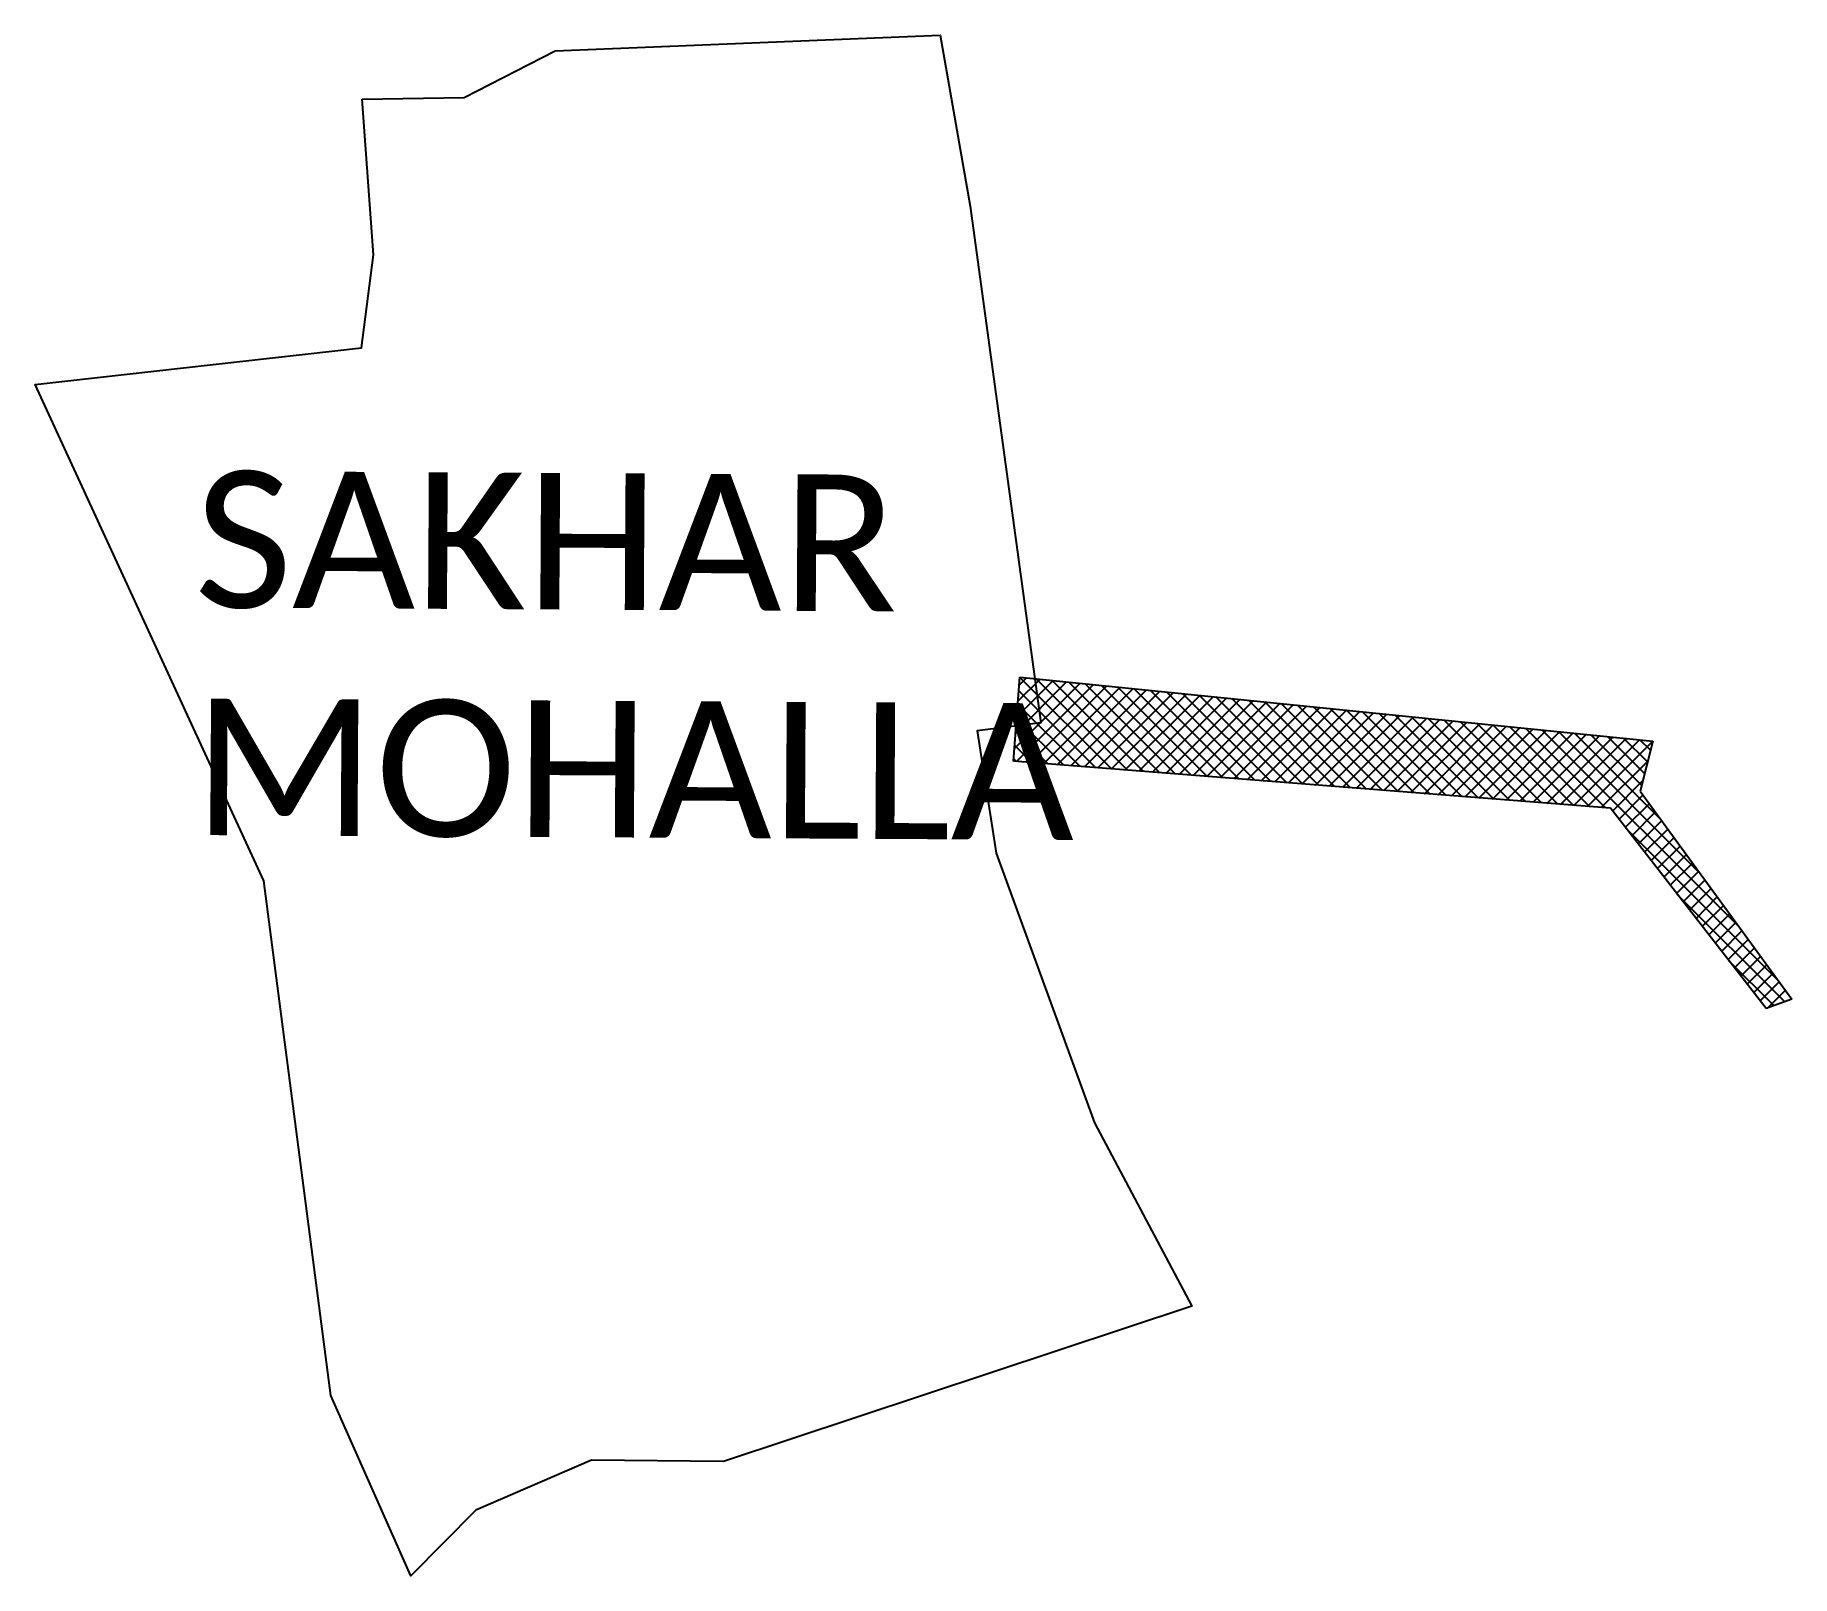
# Model space of a CAD drawing. Header units: metres. Extents: x 310982 to 312041, y 1911681 to 1912609.
import ezdxf

# ---------------------------------------------------------------- set-up
doc = ezdxf.new("R2010")
doc.units = ezdxf.units.M
doc.header["$MEASUREMENT"] = 0
for name, color, linetype in [('JETTY', 51, 'Continuous'), ('JETTY HATCH', 210, 'Continuous'), ('village', 3, 'Continuous'), ('VILLAGE NAME', 250, 'Continuous')]:
    doc.layers.add(name, color=color, linetype=linetype)
doc.styles.get("Standard").update_dxf_attribs({"font": 'arial.ttf'})

msp = doc.modelspace()

# ---------------------------------------------------------------- linework, layer by layer
at = {"layer": 'JETTY'}
for p, q in [((311571.8, 1912171.7), (311575.6, 1912222.3)), ((311575.6, 1912222.3), (311956.7, 1912183.7)), ((311956.7, 1912183.7), (311949.1, 1912153.6)), ((311931.2, 1912143.3), (311571.8, 1912171.7)), ((311949.1, 1912153.6), (312040.5, 1912028.4)), ((312025.1, 1912022.6), (311931.2, 1912143.3)), ((312040.5, 1912028.4), (312025.1, 1912022.6))]:
    msp.add_line(p, q, dxfattribs=at)
at = {"layer": 'JETTY HATCH', "linetype": 'Continuous'}
for p, q in [((311572.4, 1912179.3), (311611.7, 1912218.6)), ((311573.1, 1912188.8), (311603.7, 1912219.5)), ((311573.5, 1912171.6), (311619.8, 1912217.8)), ((311573.8, 1912198.4), (311595.7, 1912220.3)), ((311574.5, 1912208), (311587.7, 1912221.1)), ((311621.2, 1912167.8), (311575, 1912214)), ((311575.2, 1912217.5), (311579.6, 1912221.9)), ((311630.8, 1912167), (311575.6, 1912222.2)), ((311581.7, 1912170.9), (311627.8, 1912217)), ((311640.4, 1912166.3), (311585.3, 1912221.3)), ((311589.9, 1912170.3), (311635.8, 1912216.2)), ((311650, 1912165.5), (311595.1, 1912220.3)), ((311598.1, 1912169.6), (311643.8, 1912215.4)), ((311659.6, 1912164.8), (311605, 1912219.3)), ((311606.3, 1912169), (311651.9, 1912214.6)), ((311614.4, 1912168.3), (311659.9, 1912213.8)), ((311669.1, 1912164), (311614.8, 1912218.3)), ((311678.7, 1912163.2), (311624.7, 1912217.3)), ((311688.3, 1912162.5), (311634.5, 1912216.3)), ((311697.9, 1912161.7), (311644.3, 1912215.3)), ((311707.5, 1912161), (311654.2, 1912214.3)), ((311717.1, 1912160.2), (311664, 1912213.3)), ((311611.6, 1912168.6), (311574.4, 1912205.8)), ((311622.6, 1912167.7), (311667.9, 1912212.9)), ((311630.8, 1912167), (311675.9, 1912212.1)), ((311639, 1912166.4), (311684, 1912211.3)), ((311647.2, 1912165.7), (311692, 1912210.5)), ((311655.4, 1912165.1), (311700, 1912209.7)), ((311663.6, 1912164.4), (311708, 1912208.9)), ((311671.8, 1912163.8), (311716.1, 1912208.1)), ((311726.7, 1912159.4), (311673.8, 1912212.3)), ((311680, 1912163.1), (311724.1, 1912207.3)), ((311736.3, 1912158.7), (311683.7, 1912211.3)), ((311688.2, 1912162.5), (311732.1, 1912206.4)), ((311745.9, 1912157.9), (311693.5, 1912210.4)), ((311696.4, 1912161.8), (311740.1, 1912205.6)), ((311755.5, 1912157.2), (311703.3, 1912209.4)), ((311704.6, 1912161.2), (311748.2, 1912204.8)), ((311712.7, 1912160.6), (311756.2, 1912204)), ((311765.1, 1912156.4), (311713.2, 1912208.4)), ((311720.9, 1912159.9), (311764.2, 1912203.2)), ((311774.7, 1912155.7), (311723, 1912207.4)), ((311784.3, 1912154.9), (311732.9, 1912206.4)), ((311793.9, 1912154.1), (311742.7, 1912205.4)), ((311803.5, 1912153.4), (311752.5, 1912204.4)), ((311813.1, 1912152.6), (311762.4, 1912203.4)), ((311602, 1912169.3), (311573.7, 1912197.5)), ((311729.1, 1912159.3), (311772.2, 1912202.4)), ((311737.3, 1912158.6), (311780.3, 1912201.6)), ((311745.5, 1912158), (311788.3, 1912200.7)), ((311753.7, 1912157.3), (311796.3, 1912199.9)), ((311761.9, 1912156.7), (311804.3, 1912199.1)), ((311770.1, 1912156), (311812.4, 1912198.3)), ((311822.7, 1912151.9), (311772.2, 1912202.4)), ((311778.3, 1912155.4), (311820.4, 1912197.5)), ((311832.3, 1912151.1), (311782, 1912201.4)), ((311786.5, 1912154.7), (311828.4, 1912196.7)), ((311841.9, 1912150.3), (311791.9, 1912200.4)), ((311794.7, 1912154.1), (311836.4, 1912195.9)), ((311851.5, 1912149.6), (311801.7, 1912199.4)), ((311802.8, 1912153.4), (311844.5, 1912195)), ((311811, 1912152.8), (311852.5, 1912194.2)), ((311861.1, 1912148.8), (311811.5, 1912198.4)), ((311819.2, 1912152.1), (311860.5, 1912193.4)), ((311870.7, 1912148.1), (311821.4, 1912197.4)), ((311827.4, 1912151.5), (311868.5, 1912192.6)), ((311880.3, 1912147.3), (311831.2, 1912196.4)), ((311889.9, 1912146.5), (311841, 1912195.4)), ((311899.5, 1912145.8), (311850.9, 1912194.4)), ((311909.1, 1912145), (311860.7, 1912193.4)), ((311918.7, 1912144.3), (311870.6, 1912192.4)), ((311592.4, 1912170.1), (311573.1, 1912189.3)), ((311835.6, 1912150.8), (311876.6, 1912191.8)), ((311843.8, 1912150.2), (311884.6, 1912191)), ((311852, 1912149.5), (311892.6, 1912190.2)), ((311860.2, 1912148.9), (311900.6, 1912189.4)), ((311868.4, 1912148.2), (311908.7, 1912188.5)), ((311876.6, 1912147.6), (311916.7, 1912187.7)), ((311928.3, 1912143.5), (311880.4, 1912191.4)), ((311884.8, 1912147), (311924.7, 1912186.9)), ((312008.8, 1912071.8), (311890.2, 1912190.4)), ((311892.9, 1912146.3), (311932.7, 1912186.1)), ((311984.8, 1912104.6), (311900.1, 1912189.4)), ((311901.1, 1912145.7), (311940.8, 1912185.3)), ((311909.3, 1912145), (311948.8, 1912184.5)), ((311960.9, 1912137.4), (311909.9, 1912188.4)), ((311917.5, 1912144.4), (311956.6, 1912183.5)), ((311950, 1912157.2), (311919.7, 1912187.4)), ((311951.8, 1912164.2), (311929.6, 1912186.4)), ((311953.5, 1912171.3), (311939.4, 1912185.4)), ((311955.3, 1912178.3), (311949.2, 1912184.4)), ((311573.2, 1912171.6), (311571.9, 1912172.9)), ((311582.8, 1912170.8), (311572.5, 1912181.1)), ((311925.7, 1912143.7), (311953.6, 1912171.6)), ((311932.5, 1912141.6), (311950.6, 1912159.8)), ((311936.3, 1912136.6), (311950.8, 1912151.2)), ((311940.2, 1912131.7), (311954.6, 1912146.1)), ((311944.1, 1912126.7), (311958.3, 1912141)), ((312032.8, 1912039), (311940.5, 1912131.3)), ((311947.9, 1912121.7), (311962, 1912135.8)), ((311951.8, 1912116.8), (311965.8, 1912130.7)), ((311955.7, 1912111.8), (311969.5, 1912125.6)), ((311959.5, 1912106.8), (311973.2, 1912120.5)), ((311963.4, 1912101.9), (311977, 1912115.4)), ((311967.3, 1912096.9), (311980.7, 1912110.3)), ((311971.1, 1912091.9), (311984.4, 1912105.2)), ((311975, 1912087), (311988.2, 1912100.1)), ((312036.2, 1912026.8), (311971.5, 1912091.4)), ((311978.9, 1912082), (311991.9, 1912095)), ((311982.8, 1912077), (311995.6, 1912089.9)), ((311986.6, 1912072), (311999.4, 1912084.8)), ((311990.5, 1912067.1), (312003.1, 1912079.7)), ((311994.4, 1912062.1), (312006.8, 1912074.6)), ((311998.2, 1912057.1), (312010.5, 1912069.4)), ((312002.1, 1912052.2), (312014.3, 1912064.3)), ((312006, 1912047.2), (312018, 1912059.2)), ((312029.8, 1912024.3), (312002.6, 1912051.5)), ((312009.8, 1912042.2), (312021.7, 1912054.1)), ((312013.7, 1912037.3), (312025.5, 1912049)), ((312017.6, 1912032.3), (312029.2, 1912043.9)), ((312021.5, 1912027.3), (312032.9, 1912038.8)), ((312025.8, 1912022.9), (312036.7, 1912033.7)), ((312040, 1912028.2), (312040.4, 1912028.6))]:
    msp.add_line(p, q, dxfattribs=at)
at = {"layer": 'village'}
msp.add_lwpolyline([(311179.4, 1912570.7), (311240.9, 1912571.7)], dxfattribs=at)
at = {"layer": 'village', "color": 3}
for points in [[(311240.9, 1912571.7, 0), (311295.6, 1912599.8, 0), (311527.6, 1912609.2, 0), (311545.6, 1912506.1, 0), (311588.1, 1912194.9, 0), (311549.8, 1912190, 0), (311561.3, 1912116.3, 0)], [(311561.3, 1912116.3, 0), (311620.5, 1911953.7, 0), (311679.1, 1911843.4, 0), (311397.1, 1911749.7, 0), (311317.5, 1911750.5, 0), (311247.8, 1911720.5, 0), (311208.7, 1911680.8, 0), (311160.5, 1911789.5, 0), (311120.2, 1912099.7, 0), (310982.4, 1912398.6, 0), (311179, 1912420.8, 0), (311186.2, 1912476.9, 0), (311179.4, 1912570.7, 0)]]:
    msp.add_polyline3d(points, dxfattribs=at)

# ---------------------------------------------------------------- texts
at = {"layer": 'VILLAGE NAME', "insert": (311078.7, 1912346.6), "char_height": 82.261, "attachment_point": 1, "rotation": 359.6762}
msp.add_mtext_dynamic_manual_height_columns('{\\fCalibri|b0|i0|c0|p34;SAKHAR MOHALLA}', width=660.026, gutter_width=411.3, heights=[0], dxfattribs=at)

doc.saveas('drawing.dxf')
